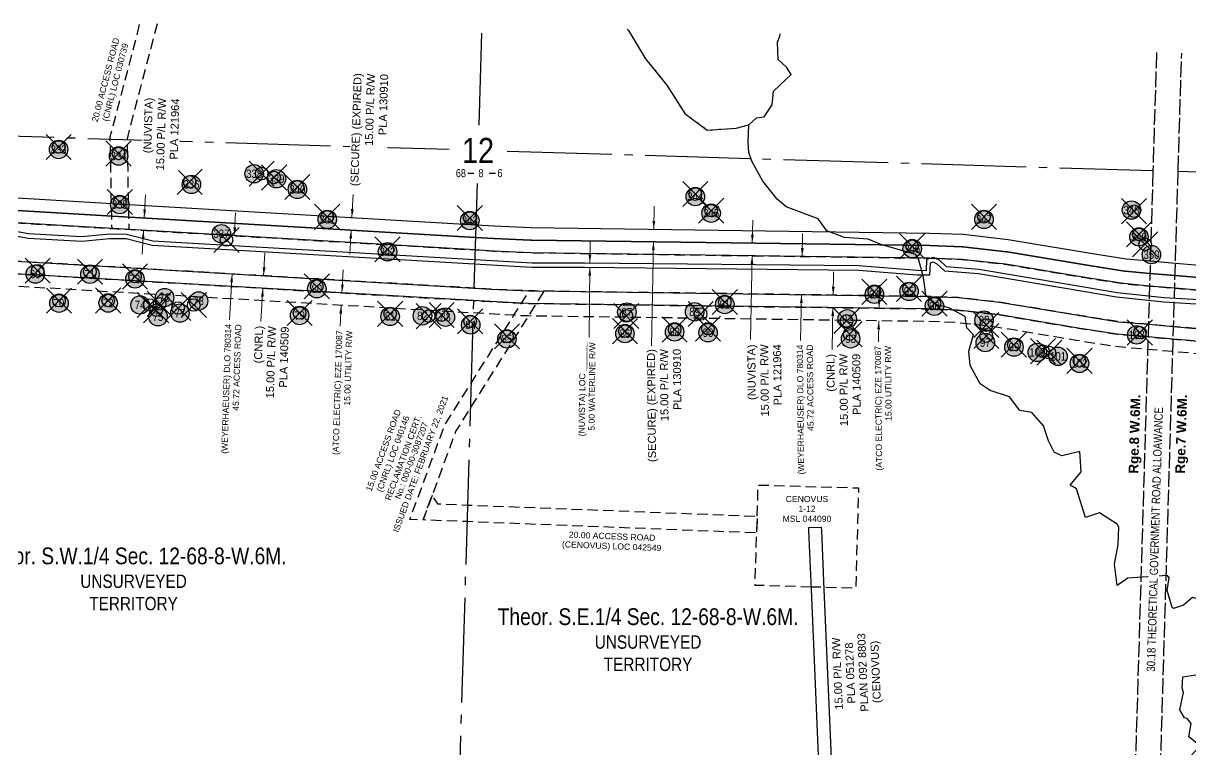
# Model space of a CAD drawing. Extents: x 363066 to 375462, y 6077936 to 6083550.
# Drawn here: x 365921 to 367314, y 6081859 to 6082726 of the extents above; entities that cross this region are included whole.
import ezdxf
from ezdxf.enums import TextEntityAlignment as Align

# ---------------------------------------------------------------- set-up
doc = ezdxf.new("R2010")
doc.units = 0
doc.header["$LTSCALE"] = 5
doc.header["$PDMODE"] = 35
doc.header["$PDSIZE"] = 15
for name, pattern in [('foc-ACCESSROAD', [3.75, 2.5, -1.25]), ('foc-FLOWLINE', [3.75, 2.5, -1.25]), ('foc-QUARTERLINE', [33, 25, -3, 2, -3]), ('foc-UNSURVEYED', [12.5, 10, -2.5]), ('foc-WHEELTRACKS', [2, 0.4, -1.6]), ('UNSURVEY_LINE', [4.5, 3.75, -0.75])]:
    doc.linetypes.add(name, pattern=pattern)
for name, color, linetype in [('10', 1, 'Continuous'), ('9', 3, 'Continuous'), ('AS-UNDERLAY-H', 141, 'Continuous'), ('C-RW', 13, 'Continuous'), ('C-SYMBOL', 7, 'Continuous'), ('CG-NOTES', 7, 'Continuous'), ('D-TXT', 6, 'Continuous'), ('F-AR', 190, 'foc-ACCESSROAD'), ('F-EZE', 190, 'foc-FLOWLINE'), ('F-RW', 190, 'Continuous'), ('F-WS', 190, 'foc-ACCESSROAD'), ('L-QSEC', 8, 'foc-QUARTERLINE'), ('L-SECLBL', 7, 'Continuous'), ('L-UNS-T', 3, 'Continuous'), ('L-USEC', 7, 'foc-UNSURVEYED'), ('P-PROPOSED', 10, 'Continuous'), ('P-STATION', 7, 'Continuous'), ('T-CREEK', 160, 'Continuous'), ('T-WATER', 160, 'Continuous'), ('T-WATER-P3', 160, 'foc-WHEELTRACKS')]:
    doc.layers.add(name, color=color, linetype=linetype)
for name, color, linetype, lineweight in [('C-AR-T', 13, 'Continuous', 9), ('C-RW-T', 13, 'Continuous', 9), ('F-AR-T', 190, 'Continuous', 9), ('F-EZE-T', 190, 'Continuous', 9), ('F-RW-T', 190, 'Continuous', 9), ('F-WS-T', 190, 'Continuous', 9)]:
    doc.layers.add(name, color=color, linetype=linetype, lineweight=lineweight)
doc.layers.add('Waypoints_00892-25_-RF_wi', color=7, linetype='Continuous', plot=False)
doc.layers.add('Waypoints_Layer_7', color=7, linetype='Continuous', plot=False)
doc.styles.add('175L', font='ARIALN.TTF', dxfattribs={"height": 20})
doc.styles.add('80CG', font='ARIALN.TTF', dxfattribs={"height": 10})
doc.styles.add('80L', font='ARIALN.TTF', dxfattribs={"height": 10})
doc.styles.add('A60', font='arial.ttf', dxfattribs={"height": 7.35})
doc.styles.add('A80', font='arial.ttf', dxfattribs={"height": 9.5})
doc.styles.add('AB100', font='arialbd.ttf', dxfattribs={"height": 11.5})
doc.styles.add('foc-LtypeFont', font='ARIALN.TTF', dxfattribs={"height": 7.35})
doc.styles.add('SIMPLEX', font='ARIALN.TTF')
doc.linetypes.add('foc-TOPO-flowdirection-NOLINE', pattern='A,0,[">",foc-LtypeFont,S=0.3,R=0,X=0,Y=-0.945],-20,[">",foc-LtypeFont,S=0.3,R=0,X=0,Y=-0.945],0', length=20)
doc.dimstyles.new('Compass 5 000', dxfattribs={"dimscale": 5, "dimtxt": 9, "dimasz": 2, "dimexe": 0.2, "dimexo": 0.0625, "dimgap": 0.5, "dimtad": 0, "dimtih": 1, "dimtoh": 1, "dimzin": 0, "dimdsep": 46, "dimtxsty": '80CG', "dimcen": 0.1, "dimse1": 1, "dimse2": 1, "dimclrd": 256, "dimclrt": 256, "dimaunit": 1, "dimadec": 4, "dimazin": 0, "dimtfac": 0.06, "dimtofl": 0, "dimtmove": 0, "dimatfit": 1, "dimfxl": 0.2, "dimtolj": 1, "dimtzin": 0, "dimlwd": -1, "dimarcsym": 0})

# ---------------------------------------------------------------- blocks, each defined once
blk = doc.blocks.new('L-SECLBL')
at = {"layer": '9', "color": 7}
for p, q in [((-5.1, -27.8), (-12.3, -27.8)), ((20.7, -27.8), (13.5, -27.8))]:
    blk.add_line(p, q, dxfattribs=at)
at = {"layer": '10', "color": 2, "style": 'SIMPLEX'}
blk.add_attdef('SEC', text='', height=30, dxfattribs=at).set_placement((0, 0), align=Align.MIDDLE)
at = {"layer": '10', "color": 5, "style": '80L'}
blk.add_attdef('TWP', text='', height=9.5, dxfattribs=at).set_placement((-14.4, -27.4), align=Align.MIDDLE_RIGHT)
blk.add_attdef('RGE', text='', height=9.5, dxfattribs=at).set_placement((3.6, -27.4), align=Align.MIDDLE_CENTER)
blk.add_attdef('MER', text='', height=9.5, dxfattribs=at).set_placement((23.2, -27.4), align=Align.MIDDLE_LEFT)
blk = doc.blocks.new('*U428')
at = {"layer": 'AS-UNDERLAY-H'}
h = blk.add_hatch(color=256, dxfattribs=at)
h.dxf.hatch_style = 1
edge = h.paths.add_edge_path()
edge.add_arc((0, 0), 11, 0, 360)
at = {"layer": 'CG-NOTES', "color": 182}
blk.add_circle((0, 0), 11, dxfattribs=at)
at = {"color": 182, "style": '80L'}
blk.add_attdef('#', text='', height=10, dxfattribs=at).set_placement((0, 0), align=Align.MIDDLE_CENTER)
blk = doc.blocks.new('Photo_Location')
at = {"layer": 'AS-UNDERLAY-H'}
h = blk.add_hatch(color=256, dxfattribs=at)
h.dxf.hatch_style = 1
edge = h.paths.add_edge_path()
edge.add_arc((0, 0), 11, 0, 360)
at = {"layer": 'CG-NOTES', "color": 182}
blk.add_circle((0, 0), 11, dxfattribs=at)
at = {"color": 182, "style": '80L'}
blk.add_attdef('#', text='', height=10, dxfattribs=at).set_placement((0, 0), align=Align.MIDDLE_CENTER)

msp = doc.modelspace()

# ---------------------------------------------------------------- linework, layer by layer
at = {"layer": 'C-RW', "flags": 128}
for points in [[(365900.2, 6082503.7), (366007.1, 6082497.4), (366027.1, 6082496.2), (366027.1, 6082496.2), (366460.4, 6082470.7), (366482, 6082469.5), (366482.9, 6082469.4), (366526.3, 6082467.5), (366527.2, 6082467.4), (367002.8, 6082460.8), (367041.5, 6082459.4), (367042.2, 6082459.3), (367094.4, 6082453.4), (367095.2, 6082453.3), (367193, 6082437), (367235.4, 6082430.4), (367236.2, 6082430.3), (367265.5, 6082427.7), (367295.6, 6082425), (367323.5, 6082422.6)], [(368453.2, 6082355), (368090.5, 6082370.3), (368034.3, 6082372.6), (368036, 6082382.6), (368023.9, 6082383.2), (368008.7, 6082384), (367784.7, 6082395.5), (367784.5, 6082385.5), (367323.4, 6082407.5), (367295.2, 6082410), (367265.1, 6082412.6), (367234.4, 6082415.4), (367233.6, 6082415.5), (367190.6, 6082422.2), (367093.2, 6082438.5), (367041.1, 6082444.4), (367002.4, 6082445.8), (366526.7, 6082452.4), (366482.1, 6082454.4), (366459.9, 6082455.7), (366027.4, 6082481.2), (366007.4, 6082482.4), (365899.8, 6082488.7)]]:
    msp.add_lwpolyline(points, dxfattribs=at)
at = {"layer": 'F-AR', "flags": 128}
for points in [[(366080.5, 6082725.8), (366044.5, 6082588.4), (366044.5, 6082587), (366046.1, 6082510.1), (366046.4, 6082495), (366046.7, 6082480.1), (366026.6, 6082481.2), (366026.3, 6082496.2), (366026, 6082511.3), (366024.5, 6082587.6), (366024.4, 6082590.7), (366060, 6082726.4)], [(363088.6, 6082684.4), (363145.3, 6082696.6), (363190.6, 6082699.6), (363201.1, 6082697.6), (363347.9, 6082669.7), (363379.9, 6082663.6), (363767.1, 6082593.3), (363767.1, 6082593.3), (363767.1, 6082593.3), (363767.1, 6082593.3), (363767.1, 6082593.3), (363767.1, 6082593.3), (363767.1, 6082593.3), (363767.1, 6082593.3), (363838.4, 6082579.9), (363893.5, 6082565.5), (363957.1, 6082533.1), (363957.1, 6082533.1), (363957.1, 6082533.1), (364001.6, 6082501.1), (364031.2, 6082479.9), (364056.8, 6082461.4), (364149.6, 6082376.9), (364170.9, 6082356.1), (364178.7, 6082348.4), (364182.9, 6082344.4), (364197.7, 6082329.8), (364204.7, 6082323), (364215.5, 6082312.4), (364226, 6082302.1), (364229.6, 6082299.6), (364232.6, 6082297.2), (364254.6, 6082280.5), (364277.1, 6082263.5), (364287.8, 6082255.5), (364298.7, 6082247.9), (364309.9, 6082240.6), (364321.4, 6082233.8), (364333.1, 6082227.4), (364345, 6082221.4), (364357.1, 6082215.8), (364369.4, 6082210.6), (364381.9, 6082205.9), (364394.5, 6082201.6), (364407.3, 6082197.7), (364420.2, 6082194.4), (364433.2, 6082191.4), (364446.3, 6082188.9), (364448.7, 6082188.6), (364452, 6082188.1), (364459.5, 6082186.9), (364459.9, 6082186.9), (364462.7, 6082186.5), (364472.9, 6082185.4), (364486, 6082184.3), (364499.3, 6082183.7), (364512.7, 6082183.5), (364526, 6082183.8), (364552.6, 6082185.9), (364608.5, 6082193.6), (364643.5, 6082198.4), (364704.8, 6082217.6), (364806.9, 6082249.7), (364820.8, 6082253.1), (365057.5, 6082311.7), (365075, 6082316), (365083.8, 6082318.2), (365093.1, 6082320.6), (365143.9, 6082333.7), (365144.4, 6082333.9), (365158.5, 6082337.5), (365158.9, 6082337.6), (365177.8, 6082342.5), (365192.1, 6082346.4), (365200.9, 6082348.8), (365216.4, 6082353.1), (365233.1, 6082357.8), (365235.7, 6082358.5), (365243.7, 6082360.7), (365267.4, 6082367.6), (365282.7, 6082372.1), (365290.7, 6082374.2), (365296.4, 6082375.6), (365310.9, 6082379.3), (365311.9, 6082379.5), (365361.8, 6082392.2), (365366.6, 6082393.4), (365473.4, 6082420.5), (365633.5, 6082461.1), (365638.8, 6082462.5), (365663.9, 6082468.9), (365670.8, 6082470.6), (365696.7, 6082475.1), (365712.4, 6082477.8), (365727.1, 6082480.4), (365730.9, 6082481), (365780.8, 6082485.7), (365810.4, 6082488.5), (365899.8, 6082488.7), (366007.4, 6082482.4), (366027.4, 6082481.2), (366459.9, 6082455.7), (366482.1, 6082454.4), (366526.7, 6082452.4), (367002.4, 6082445.8), (367041.1, 6082444.4), (367093.2, 6082438.5), (367190.6, 6082422.2), (367233.6, 6082415.4), (367234.4, 6082415.3), (367265.1, 6082412.6), (367295.2, 6082410), (367323.4, 6082407.5), (367784.5, 6082385.5), (367794.5, 6082385), (368007.1, 6082374), (368022.3, 6082373.2), (368034.3, 6082372.6), (368090.5, 6082370.3), (368453.2, 6082355), (368464.2, 6082354.5), (368465, 6082354.5), (368471.2, 6082354.2), (368477.4, 6082353.9), (368489.4, 6082353.4), (368489.9, 6082353.4), (368496, 6082353.2), (368501.8, 6082352.9), (368506, 6082352.7), (368518.2, 6082352.2), (368617, 6082348.1), (368683, 6082343), (368735, 6082336.8), (368770.1, 6082332.1), (368780.2, 6082330.7), (368824.5, 6082324.6), (368831.9, 6082323.6), (368853.1, 6082320.6), (368889.3, 6082315.6), (368895.5, 6082314.7), (368898.9, 6082314.2), (368910.7, 6082312.6), (368925.5, 6082310.8), (368930.3, 6082309.9), (369239.7, 6082267.6), (369716.2, 6082195.3), (369718.7, 6082194.9), (369747.2, 6082190.5), (369754.6, 6082189.3), (369795.4, 6082182.6), (369892.1, 6082166.5), (370185.2, 6082123.8), (370200, 6082121.6), (370521.8, 6082074.7), (370551.8, 6082070.3), (370764.8, 6082039.3), (370774.6, 6082037.8), (370784.6, 6082036.4), (370809.3, 6082032.8), (370824.1, 6082030.6), (370843.9, 6082027.7), (370900.2, 6082019.5), (370903.3, 6082019), (370904.7, 6082018.6), (370942.1, 6082008), (370961.5, 6082002.5), (371019.4, 6081986.1), (371020.1, 6081985.8), (371052.9, 6081971.2), (371076.6, 6081958.8), (371099.7, 6081945.2), (371122.1, 6081930.5), (371143.7, 6081914.7), (371165.6, 6081895.4), (371338.6, 6081731.3), (371345.9, 6081724.3), (371356.8, 6081714), (371448.8, 6081626.8), (371614.2, 6081469.9), (371617.4, 6081466.8), (371630.5, 6081454.4), (371637.4, 6081447.9), (371649.5, 6081436.4), (371650.5, 6081435.5), (371667.8, 6081419.9), (371691.5, 6081398.7), (371734.6, 6081359.9), (372006, 6081102.5), (372124.1, 6080989.6), (372153.5, 6080961.5), (372325.5, 6080797.1), (372335.8, 6080787.3), (372400.3, 6080726.9), (372422.5, 6080706.9), (372438, 6080692.8), (372469.9, 6080664), (372541.9, 6080603.8), (372703.7, 6080494.3), (372932.5, 6080334.2), (372933.1, 6080333.8), (373066.8, 6080242), (373464.5, 6079970.1), (373510.5, 6079938.6), (373687.1, 6079817.9), (373724.1, 6079792.6), (373753.8, 6079772.3), (374150.8, 6079501), (374155.7, 6079497.3), (374174.2, 6079483.5), (374176.1, 6079482.1), (374176.7, 6079481.7), (374194.6, 6079468.3), (374198.6, 6079465.3), (374201, 6079463.5), (374214.8, 6079454.3), (374215.4, 6079454), (374280.4, 6079410), (374302.7, 6079394.9), (374319.3, 6079383.6), (374325.4, 6079379.6), (374340.3, 6079369.4), (374535.7, 6079237.3), (374571.6, 6079213), (374616.3, 6079182.3)], [(374614.7, 6079127.8), (374545.7, 6079175.4), (374534.2, 6079183.1), (374316, 6079330.4), (374301, 6079340.5), (374291.7, 6079346.8), (374275.1, 6079358), (374252.7, 6079373.1), (374194.3, 6079412.5), (374180.1, 6079422.1), (374177.8, 6079423.8), (374177.5, 6079424.1), (374173.6, 6079426.9), (374155.7, 6079440.3), (374153.4, 6079442), (374153.1, 6079442.3), (374135.3, 6079455.5), (374124.2, 6079463.8), (373752.2, 6079718), (373722.6, 6079738.3), (373661.4, 6079780.1), (373598.4, 6079823.2), (373426.1, 6079941), (373380, 6079972.5), (373040.9, 6080204.4), (373025.1, 6080215.2), (373000.2, 6080232.4), (372976.4, 6080248.8), (372973, 6080251.2), (372964.7, 6080256.8), (372931, 6080280), (372924.9, 6080284.2), (372703.7, 6080438.6), (372514.4, 6080567.2), (372439.9, 6080629.5), (372369.4, 6080693.2), (372304.4, 6080754.1), (372257.3, 6080799.1), (372151.8, 6080899.9), (372122.4, 6080928), (371974.4, 6081069.4), (371703.6, 6081326.3), (371676.6, 6081350.6), (371654, 6081370.9), (371650.3, 6081374.2), (371640.8, 6081382.8), (371627.7, 6081394.6), (371620.7, 6081400.8), (371618.1, 6081403.2), (371607.7, 6081413.1), (371380.2, 6081628.8), (371336.8, 6081669.9), (371325.4, 6081680.8), (371314.5, 6081691.1), (371134.1, 6081862.1), (371112.3, 6081881.2), (371090.5, 6081896.7), (371068, 6081911.1), (371044.7, 6081924.1), (371033.3, 6081929.9), (371004.4, 6081942.8), (370896.2, 6081973.9), (370837.3, 6081982.5), (370817.5, 6081985.3), (370802.7, 6081987.5), (370778, 6081991.1), (370758.2, 6081994), (370550.5, 6082024.2), (370520.4, 6082028.5), (370350.1, 6082053.3), (370271.6, 6082065.8), (370241.3, 6082070.1), (370193.5, 6082076.9), (370178.6, 6082079), (370132.4, 6082085.6), (369884.4, 6082121.5), (369881, 6082122.1), (369840.3, 6082128.8), (369740.3, 6082145.4), (369717.3, 6082148.8), (369233.1, 6082222.4), (368924.2, 6082264.6), (368916.8, 6082265.6), (368902.1, 6082267.6), (368894.1, 6082268.7), (368882.3, 6082270.4), (368800.8, 6082281.9), (368678.4, 6082297.5), (368614.3, 6082302.4), (368549.6, 6082305.1), (368533.5, 6082305.8), (368521.1, 6082306.3), (368516.4, 6082306.5), (368496.5, 6082307.4), (368488.5, 6082307.7), (368462.3, 6082308.8), (368451.3, 6082309.3), (368089.2, 6082324.6), (368023.2, 6082327.4), (368015.2, 6082327.7), (368008.1, 6082328), (368000.1, 6082328.3), (367845.5, 6082336.5), (367809, 6082338.4), (367793.9, 6082339.2), (367789, 6082339.5), (367783.9, 6082339.8), (367782.3, 6082339.8), (367320.3, 6082361.9), (367319.5, 6082362), (367293.9, 6082364.2), (367263.8, 6082366.9), (367228.1, 6082370), (367182.5, 6082377.2), (367181.2, 6082377.4), (367180, 6082377.6), (367086.1, 6082393.2), (367036.9, 6082398.8), (367000.5, 6082400.2), (366542.2, 6082406.5), (366530.9, 6082406.7), (366524.5, 6082406.8), (366514.6, 6082407.2), (366478.9, 6082408.9), (366458.6, 6082410.1), (366008.3, 6082436.6), (365897.7, 6082443.1), (365812.6, 6082442.8), (365735.7, 6082435.5), (365734.9, 6082435.4), (365720.2, 6082432.8), (365680.4, 6082425.9), (365662.5, 6082421.3), (365632.1, 6082413.6), (365325.9, 6082335.9), (365324.8, 6082335.6), (365310.3, 6082331.6), (365281.4, 6082323.6), (365257.6, 6082317.1), (365252, 6082315.5), (365249.6, 6082314.9), (365247, 6082314.1), (365230.3, 6082309.5), (365214.7, 6082305.2), (365168.8, 6082292.6), (365157, 6082289.3), (365154.4, 6082288.6), (365103.1, 6082274.4), (365089.3, 6082271), (365071.8, 6082266.8), (364882.8, 6082220.8), (364819.3, 6082205.4), (364772.3, 6082191.6), (364655.5, 6082157.3), (364593.2, 6082146.6), (364557.7, 6082140.5), (364542.8, 6082139.1), (364527.9, 6082138.2), (364513, 6082137.8), (364498, 6082138), (364483.1, 6082138.7), (364468.2, 6082139.9), (364453.4, 6082141.6), (364438.6, 6082143.9), (364436.4, 6082144.3), (364430.9, 6082145.3), (364423.9, 6082146.7), (364422.5, 6082147), (364421.2, 6082147.3), (364413.6, 6082149), (364409.3, 6082150), (364394.9, 6082153.7), (364380.6, 6082158.1), (364366.4, 6082162.9), (364352.5, 6082168.2), (364338.7, 6082173.9), (364325.1, 6082180.2), (364317.9, 6082183.8), (364316.4, 6082184.6), (364311.8, 6082187.1), (364298.7, 6082194.3), (364292.6, 6082197.7), (364291, 6082198.7), (364288.5, 6082200.2), (364285.9, 6082201.8), (364281.7, 6082204.5), (364277.9, 6082206.9), (364273.3, 6082209.9), (364249.1, 6082227.4), (364237.9, 6082235.9), (364220.4, 6082249.3), (364212.9, 6082255), (364194.6, 6082269), (364190.3, 6082273.2), (364190, 6082273.5), (364175, 6082288.1), (364160.2, 6082302.6), (364156.1, 6082306.7), (364152.4, 6082310.3), (364148.3, 6082314.3), (364118.2, 6082343.7), (364029.5, 6082424.5), (364028, 6082425.8), (364000, 6082446), (363989, 6082453.9), (363972.7, 6082465.6), (363949.6, 6082482.2), (363939.2, 6082487.5), (363936.4, 6082488.9), (363921.2, 6082496.6), (363918.4, 6082498), (363880, 6082517.4), (363807.1, 6082539.1), (363778.1, 6082544.4), (363738.7, 6082551.6), (363724.1, 6082554.3), (363719.1, 6082555.2), (363709.4, 6082557), (363371.5, 6082618.7), (363199.7, 6082651.4), (363187.7, 6082653.6), (363151.6, 6082651.3), (363087.3, 6082637.4)]]:
    msp.add_lwpolyline(points, dxfattribs=at)
for points in [[(366408.6, 6082162.2), (366397.9, 6082133.1), (366382.2, 6082133.7), (366423.6, 6082246.3), (366455.2, 6082296.5), (366506.3, 6082377.6), (366515.5, 6082392.2), (366524.6, 6082406.8), (366530.9, 6082406.7), (366542.2, 6082406.5), (366532.9, 6082391.7), (366523.5, 6082376.8), (366454.3, 6082266.9), (366437.1, 6082239.6), (366408.6, 6082162.2)], [(366796.7, 6082134.8), (366796.1, 6082117.6), (366450.3, 6082131.1), (366397.9, 6082133.1), (366408.6, 6082162.2), (366415.2, 6082152.4), (366450.9, 6082151), (366796.8, 6082137.6), (366796.7, 6082134.8)]]:
    msp.add_lwpolyline(points, close=True, dxfattribs=at)
at = {"layer": 'F-EZE', "flags": 128}
msp.add_lwpolyline([(374537.7, 6079045.1), (374568.4, 6079089.9), (374547.2, 6079104.5), (374532.3, 6079114.7), (374524.1, 6079120.3), (374286.7, 6079283.4), (374283.4, 6079285.7), (374272.6, 6079271.2), (374261, 6079255.7), (374221, 6079285.5), (374199.3, 6079301.7), (374187.3, 6079310.6), (374154.9, 6079334.8), (374138.8, 6079346.9), (374138.2, 6079347.3), (374134.6, 6079350), (374117.7, 6079362.6), (374114.4, 6079365.1), (374113.8, 6079365.5), (374097.3, 6079377.8), (374072.9, 6079396.1), (374088.3, 6079427.8), (374031, 6079467), (373750.6, 6079658.6), (373742.6, 6079664), (373721, 6079678.8), (373637.3, 6079736), (373472.4, 6079806.1), (373349, 6079884.4), (373346.3, 6079880.2), (373270.7, 6079928.2), (373243.1, 6079946.2), (373194.7, 6079977.8), (373011.2, 6080097.5), (372943.2, 6080172.3), (372934.2, 6080182.4), (372928.4, 6080188.9), (372927.2, 6080190.3), (372869.5, 6080255), (372869.1, 6080255.4), (372855.7, 6080266.1), (372551.6, 6080476.1), (372481.3, 6080523.2), (372403.6, 6080588.1), (372266.7, 6080714), (372174.6, 6080801.4), (372149.6, 6080825.1), (372120.3, 6080853), (371815.3, 6081142.4), (371680.7, 6081270.1), (371676.6, 6081265.8), (371673.3, 6081263.4), (371662.8, 6081273.4), (371640.2, 6081294.8), (371636.8, 6081298.1), (371627.1, 6081307.3), (371614, 6081319.7), (371607.2, 6081326.2), (371594.1, 6081338.6), (371581.2, 6081350.9), (371582.1, 6081356.3), (371579.1, 6081359.1), (371582.8, 6081363), (371441.1, 6081497.6), (371334.8, 6081598.4), (371325.1, 6081607.7), (371300.4, 6081631), (371288.8, 6081642.1), (371277.9, 6081652.4), (371116.1, 6081806), (371065.3, 6081846.2), (371025.7, 6081873), (370957.1, 6081901.5), (370913, 6081915), (370793.4, 6081933.6), (370794, 6081938.1), (370788.3, 6081938.9), (370789.1, 6081944.8), (370794.9, 6081944), (370796.3, 6081953.4), (370773, 6081957), (370753.2, 6081960.1), (370549.5, 6081991.8), (370519.5, 6081996.5), (370349.5, 6082023), (370231.7, 6081935.4), (370103.2, 6081954.2), (370016.1, 6082071.3), (369866.7, 6082091.7), (369838.4, 6082111.7), (369716.7, 6082128.7), (369715, 6082129), (369230.2, 6082202.6), (368935.4, 6082243.7), (368927.9, 6082206.1), (368922.5, 6082206.8), (368892.4, 6082210.7), (368890.8, 6082211), (368875.9, 6082212.9), (368870.9, 6082213.6), (368866, 6082214.2), (368853.1, 6082215.9), (368847.2, 6082216.7), (368775.1, 6082226.8), (368687.9, 6082237), (368546.6, 6082245.1), (368478.4, 6082278.7), (368088.3, 6082294.7), (368018.7, 6082297.6), (368003.6, 6082298.2), (367995.6, 6082298.5), (367868, 6082305.3), (367850.5, 6082296.2), (367808.4, 6082298.3), (367793.2, 6082299), (367788.4, 6082299.3), (367783.2, 6082299.5), (367754.4, 6082300.9), (367737, 6082311.9), (367725.4, 6082312.4), (367721.4, 6082312.6), (367317.5, 6082332.1), (367293, 6082334.2), (367262.9, 6082336.8), (367224.5, 6082340.2), (367177.5, 6082347.6), (367081.9, 6082363.5), (367034.7, 6082368.9), (366999.7, 6082370.2), (366523.5, 6082376.8), (366518.8, 6082376.9), (366506.3, 6082377.6), (366457.7, 6082380.4), (365896.8, 6082413.1), (365814.5, 6082412.9), (365740.2, 6082405.8), (365686.7, 6082396.5), (365661.6, 6082390.2), (365631.2, 6082382.4), (365333.7, 6082307), (365319.4, 6082303), (365288.3, 6082294.4), (365266.6, 6082288.5), (365263.6, 6082298), (365262.1, 6082302.8), (365285.9, 6082309.3), (365314.8, 6082317.3), (365329.3, 6082321.3), (365329.8, 6082321.4), (365631.6, 6082398), (365662, 6082405.7), (365683.5, 6082411.2), (365738.2, 6082420.7), (365813.7, 6082427.9), (365897.2, 6082428.1), (366458.1, 6082395.1), (366478.2, 6082393.9), (366507.8, 6082392.5), (366515.4, 6082392.2), (366524.1, 6082391.8), (366532.9, 6082391.7), (367000.1, 6082385.2), (367035.8, 6082383.8), (367084, 6082378.4), (367180.1, 6082362.3), (367226.3, 6082355.1), (367263.3, 6082351.9), (367293.4, 6082349.2), (367318.5, 6082347), (367783.6, 6082324.6), (367783.5, 6082320.5), (367783.4, 6082314.8), (367788.6, 6082314.5), (367793.4, 6082314.2), (367808.6, 6082313.4), (367844.5, 6082311.5), (367844.7, 6082316.5), (367844.9, 6082321.5), (367997.8, 6082313.4), (367999.4, 6082313.4), (368005.9, 6082313.1), (368020.9, 6082312.5), (368088.8, 6082309.7), (368482.2, 6082293.5), (368550.5, 6082259.9), (368689.2, 6082251.9), (368781.5, 6082240.9), (368850.2, 6082231.4), (368856, 6082230.6), (368868.9, 6082228.9), (368873.9, 6082228.3), (368878.8, 6082227.7), (368892.9, 6082225.9), (368893.8, 6082225.7), (368908.8, 6082223.8), (368916, 6082261.6), (368920.8, 6082260.9), (368924.1, 6082260.4), (369232.4, 6082217.4), (369717.2, 6082143.8), (369739.6, 6082140.4), (369844.1, 6082126.1), (369872.4, 6082106.1), (370011.9, 6082087), (370106.6, 6081959.7), (370230.1, 6081941.7), (370358.1, 6082036.8), (370519.9, 6082011.6), (370550, 6082006.9), (370755.4, 6081974.9), (370775.2, 6081971.9), (370799.9, 6081968), (370813.2, 6081965.9), (370810.4, 6081946.1), (370916.3, 6081929.6), (370962.1, 6081915.6), (371032.9, 6081886.3), (371074.2, 6081858.3), (371125.9, 6081817.3), (371288.2, 6081663.3), (371299.1, 6081653), (371322.9, 6081630.4), (371335.4, 6081618.5), (371599.4, 6081367.9), (371597.3, 6081356.3), (371610.4, 6081343.9), (371617.3, 6081337.3), (371630.3, 6081325), (371639.8, 6081316), (371643.4, 6081312.5), (371650.6, 6081305.7), (371666, 6081291.1), (371668.8, 6081288.5), (371672.4, 6081285), (371679.2, 6081292.3), (372120.8, 6080873.2), (372150.2, 6080845.3), (372197.1, 6080800.8), (372277, 6080724.9), (372413.6, 6080599.4), (372490.4, 6080535.2), (372560, 6080488.5), (372864.5, 6080278.2), (372879.3, 6080266.6), (372929, 6080210.8), (372935, 6080204.1), (372942, 6080196.2), (372943.9, 6080194.1), (372954.1, 6080182.6), (372998.6, 6080133.5), (373004.3, 6080127.3), (373008, 6080123.2), (373235.5, 6079976.6), (373284.5, 6079945), (373479.4, 6079819.5), (373644.5, 6079749.3), (373721.5, 6079696.7), (373751.1, 6079676.4), (374103.9, 6079435.3), (374119.7, 6079423.5), (374106.3, 6079396.1), (374123.1, 6079383.5), (374123.6, 6079383.2), (374126.6, 6079380.9), (374143.8, 6079368.1), (374147.4, 6079365.3), (374147.9, 6079365), (374162, 6079354.5), (374164.2, 6079353.2), (374199.2, 6079326.7), (374211.3, 6079317.7), (374232.9, 6079301.5), (374236.9, 6079298.6), (374242.9, 6079306.6), (374254.9, 6079297.6), (374255.6, 6079298.6), (374267.6, 6079314.6), (374279.8, 6079306.3), (374294.6, 6079296.1), (374532.8, 6079132.5), (374574.6, 6079103.7), (374589.2, 6079093.7), (374586.5, 6079089.9), (374592.1, 6079086.1), (374588.7, 6079081.2), (374583.1, 6079085), (374555.5, 6079044.6)], dxfattribs=at)
at = {"layer": 'F-RW', "flags": 128}
for points in [[(365899.7, 6082518.7), (366006.8, 6082512.4), (366026.8, 6082511.3), (366460.8, 6082485.7), (366482.8, 6082484.5), (366526.7, 6082482.5), (367002.3, 6082475.9), (367042.5, 6082474.4), (367096.4, 6082468.2), (367108.2, 6082466.3), (367194.5, 6082451.8), (367237.2, 6082445.2), (367266, 6082442.7), (367296.1, 6082440), (367324.5, 6082437.5)], [(367323.5, 6082422.6), (367295.6, 6082425), (367265.5, 6082427.6), (367236.2, 6082430.2), (367235.4, 6082430.4), (367193, 6082437), (367095.2, 6082453.3), (367094.4, 6082453.4), (367042.2, 6082459.3), (367041.5, 6082459.4), (367002.8, 6082460.8), (366527.2, 6082467.4), (366526.3, 6082467.5), (366482.9, 6082469.4), (366482, 6082469.5), (366460.4, 6082470.7), (366027.1, 6082496.2), (366007.1, 6082497.4), (365900.2, 6082503.7)], [(365897.7, 6082443.1), (366008.3, 6082436.6), (366458.6, 6082410.1), (366478.9, 6082408.9), (366514.6, 6082407.2), (366524.5, 6082406.8), (366530.9, 6082406.7), (367000.5, 6082400.2), (367036.9, 6082398.8), (367086.1, 6082393.2), (367180, 6082377.6), (367181.2, 6082377.4), (367182.5, 6082377.2), (367228.1, 6082370), (367263.8, 6082366.9), (367293.9, 6082364.2), (367319.5, 6082362)], [(367318.5, 6082347), (367293.4, 6082349.2), (367263.3, 6082351.9), (367226.3, 6082355.1), (367180.1, 6082362.3), (367084, 6082378.4), (367035.8, 6082383.8), (367000.1, 6082385.2), (366524.1, 6082391.8), (366507.8, 6082392.5), (366478.2, 6082393.9), (366458.1, 6082395.1), (365897.2, 6082428.1)], [(366852.1, 6081676.7), (366873.9, 6081757.5), (366874, 6081757.9), (366861.5, 6082050.1), (366858.5, 6082120.3), (366858.3, 6082124), (366873.3, 6082124.6), (366873.4, 6082120.5), (366876.5, 6082050), (366889, 6081757.1), (366889.1, 6081756.3), (366867.5, 6081676.3)]]:
    msp.add_lwpolyline(points, dxfattribs=at)
at = {"layer": 'F-WS', "flags": 128}
msp.add_lwpolyline([(366861.4, 6082053), (366794.3, 6082055), (366796.2, 6082117.6), (366796.7, 6082134.8), (366796.8, 6082137.6), (366797.9, 6082174.9), (366917.8, 6082171.4), (366914.3, 6082051.5), (366876.4, 6082052.6), (366861.4, 6082053)], close=True, dxfattribs=at)
at = {"layer": 'L-QSEC'}
for p, q in [((366467.6, 6082714.7), (366464.4, 6082604.8)), ((365667.8, 6082599), (366429, 6082575.9)), ((366498.3, 6082573.8), (367269.2, 6082550.4)), ((367299.3, 6082549.6), (367603, 6082540.9)), ((366462.3, 6082534.9), (366439.6, 6081770.7))]:
    msp.add_line(p, q, dxfattribs=at)
at = {"layer": 'L-USEC', "linetype": 'UNSURVEY_LINE'}
for p, q in [((367273.4, 6082691.5), (367269.2, 6082550.4)), ((367299.3, 6082549.6), (367303.5, 6082690.6)), ((367269.2, 6082550.4), (367245.4, 6081746.3)), ((367275.6, 6081745.4), (367299.3, 6082549.6))]:
    msp.add_line(p, q, dxfattribs=at)
at = {"layer": 'P-PROPOSED', "flags": 128}
for points in [[(368171.4, 6082357.4), (368012.7, 6082364.7), (367795.9, 6082374.5), (367522.4, 6082386.5), (367352.8, 6082394.3), (367282.5, 6082398.4), (367226.4, 6082404.5), (367167.9, 6082414.6), (367061.4, 6082432.4), (367022.6, 6082435.6), (367014.2, 6082443.4), (367007.4, 6082446.7), (366998.9, 6082444.1), (366998.3, 6082430.9), (366988.2, 6082431), (366917.9, 6082436.7), (366590.9, 6082440), (366528, 6082440), (366075.2, 6082466.3), (366044, 6082474.2), (366023.8, 6082474.4), (365990.5, 6082471.2), (365927, 6082474.9), (365867.2, 6082485.7)], [(365878.3, 6082478.6), (365926.4, 6082469.9), (365990.6, 6082466.2), (366024, 6082469.4), (366043.3, 6082469.2), (366074.5, 6082461.3), (366527.8, 6082435), (366590.8, 6082435), (366917.7, 6082431.7), (366987.9, 6082426), (367003, 6082425.8), (367003.7, 6082440.3), (367007, 6082441.3), (367011.3, 6082439.2), (367020.5, 6082430.7), (367060.8, 6082427.5), (367167, 6082409.7), (367225.7, 6082399.6), (367282.1, 6082393.5), (367352.5, 6082389.3), (367522.2, 6082381.5), (367795.7, 6082369.5), (368012.4, 6082359.7), (368171.1, 6082352.4)]]:
    msp.add_lwpolyline(points, dxfattribs=at)
at = {"layer": 'T-CREEK', "linetype": 'foc-TOPO-flowdirection-NOLINE', "flags": 128}
for points in [[(366641.4, 6082719.5), (366643.1, 6082717.9), (366663.3, 6082684.1), (366689, 6082652.4), (366710.4, 6082618.8), (366737.1, 6082598.9), (366771.5, 6082601.2), (366786.7, 6082605.2)], [(367325.8, 6081619), (367324.6, 6081619.5), (367310.7, 6081635.6), (367307.9, 6081636.7), (367298.8, 6081650.5), (367303.7, 6081674.5), (367306.4, 6081679.6), (367328.2, 6081706.3), (367328.8, 6081709.5), (367340.9, 6081725.9), (367357.4, 6081730.4), (367360.1, 6081732.5), (367363.8, 6081747.7), (367346.4, 6081746.6), (367342.9, 6081753.5), (367344.4, 6081761.9), (367364.5, 6081782.3), (367371, 6081792.8), (367389.4, 6081780.7), (367395.1, 6081782.2), (367394.6, 6081791), (367384.6, 6081805.4), (367370.6, 6081802.7), (367359.7, 6081809), (367356.3, 6081819.2), (367340, 6081819.8), (367336.7, 6081818.5), (367324.9, 6081826.7), (367313.9, 6081838.5), (367310.7, 6081839.9), (367302.2, 6081843), (367314.7, 6081851.7), (367323.5, 6081861.3), (367322.2, 6081865.8), (367312.1, 6081874.2), (367314.8, 6081890.2), (367310.2, 6081895.9), (367306.8, 6081896.9), (367301.3, 6081906.2), (367305.8, 6081926.9), (367304.2, 6081932.4), (367304.9, 6081945.7), (367336.1, 6081950.6), (367353.8, 6081948.2), (367358.2, 6081967.5), (367357.7, 6081984.6), (367365.8, 6082005.3), (367356.7, 6082010.7), (367350.6, 6082012.2), (367342.6, 6082027.6), (367335.2, 6082035.1), (367316.3, 6082040.4), (367305.5, 6082031.5), (367293.6, 6082027.4), (367292, 6082028.7), (367286, 6082048.9), (367288.7, 6082064.2), (367286.6, 6082066.8), (367238.9, 6082063.7), (367236.3, 6082061.5), (367226.6, 6082055), (367223.2, 6082080.4), (367227.7, 6082103.9), (367228.3, 6082124.7), (367226.3, 6082128), (367205.2, 6082141.6), (367188.6, 6082136.2), (367178.1, 6082170.3), (367170.4, 6082174.7), (367183.4, 6082190.7), (367182, 6082214.8), (367160.5, 6082209.8), (367151.3, 6082214.2), (367144.7, 6082227.6), (367138.7, 6082245.6), (367124.8, 6082261.7), (367110.3, 6082263.8), (367097.8, 6082280.2), (367075, 6082287.7), (367063, 6082295.6), (367051.2, 6082317.7), (367049.6, 6082334.8), (367055.1, 6082354.1), (367047.1, 6082362.8), (367045.1, 6082376.3), (367025.5, 6082386.4), (367010.4, 6082390.7), (366998, 6082401.2), (366996.3, 6082415), (366995.3, 6082422.5), (366994, 6082427.6), (366989.8, 6082443.6), (366989.1, 6082446.3), (366986, 6082450.3), (366945.4, 6082461.9), (366929.1, 6082468.5), (366900.8, 6082470.7), (366880, 6082478.5), (366869.5, 6082492.8), (366831.3, 6082507.2), (366820.7, 6082516.2), (366803.4, 6082537.7), (366790.3, 6082561.8), (366786.8, 6082572.1), (366785.8, 6082583.8), (366786.7, 6082605.2), (366796, 6082613.4), (366805.2, 6082614.8), (366814.7, 6082628.9), (366816.3, 6082645.5), (366837.4, 6082665.2), (366831.9, 6082673.9), (366821.9, 6082683), (366821.2, 6082704), (366823.9, 6082711), (366824, 6082713.9)]]:
    msp.add_lwpolyline(points, dxfattribs=at)
at = {"layer": 'T-WATER'}
for points in [[(367316.3, 6082040.4), (367305.5, 6082031.5), (367293.6, 6082027.4), (367292, 6082028.7), (367286, 6082048.9), (367288.7, 6082064.2), (367286.6, 6082066.8), (367238.9, 6082063.7), (367236.3, 6082061.5), (367226.6, 6082055), (367223.2, 6082080.4), (367227.7, 6082103.9), (367228.3, 6082124.7), (367226.3, 6082128), (367205.2, 6082141.6), (367188.6, 6082136.2), (367178.1, 6082170.3), (367170.4, 6082174.7), (367183.4, 6082190.7), (367182, 6082214.8), (367160.5, 6082209.8), (367151.3, 6082214.2), (367144.7, 6082227.6), (367138.7, 6082245.6), (367124.8, 6082261.7), (367110.3, 6082263.8), (367097.8, 6082280.2), (367075, 6082287.7), (367063, 6082295.6), (367051.2, 6082317.7), (367049.6, 6082334.8), (367055.1, 6082354.1), (367047.1, 6082362.8), (367045.1, 6082376.3), (367025.5, 6082386.4), (367010.4, 6082390.7), (366998, 6082401.2), (366996.3, 6082415), (366995.3, 6082422.5), (366994, 6082427.6), (366989.8, 6082443.6), (366989.1, 6082446.3), (366986, 6082450.3), (366945.4, 6082461.9), (366929.1, 6082468.5), (366900.8, 6082470.7), (366880, 6082478.5), (366869.5, 6082492.8), (366831.3, 6082507.2), (366820.7, 6082516.2), (366803.4, 6082537.7), (366790.3, 6082561.8), (366786.8, 6082572.1), (366785.8, 6082583.8), (366786.7, 6082605.2), (366796, 6082613.4), (366805.2, 6082614.8), (366814.7, 6082628.9), (366816.3, 6082645.5), (366837.4, 6082665.2), (366831.9, 6082673.9), (366821.9, 6082683), (366821.2, 6082704), (366823.9, 6082711), (366824, 6082713.9)], [(367322.2, 6081865.8), (367312.1, 6081874.2), (367314.8, 6081890.2), (367310.2, 6081895.9), (367306.8, 6081896.9), (367301.3, 6081906.2), (367305.8, 6081926.9), (367304.2, 6081932.4), (367304.9, 6081945.7), (367336.1, 6081950.6)]]:
    msp.add_lwpolyline(points, dxfattribs=at)
at = {"layer": 'T-WATER-P3', "flags": 128}
msp.add_lwpolyline([(366641.4, 6082719.5), (366643.1, 6082717.9), (366663.3, 6082684.1), (366689, 6082652.4), (366710.4, 6082618.8), (366737.1, 6082598.9), (366771.5, 6082601.2), (366786.7, 6082605.2)], dxfattribs=at)
at = {"layer": 'Waypoints_00892-25_-RF_wi', "color": 1}
for p in [(365937.8, 6082430.8), (366000.2, 6082429.7), (366054, 6082424), (366271.1, 6082412.3), (366978.1, 6082409.2), (365963.3, 6082395.1), (366022, 6082395.3), (366936.7, 6082405.7), (366071.5, 6082389.9), (366079.3, 6082383.7), (366083.5, 6082391.3), (366105.5, 6082386.3), (366124.2, 6082389.9), (366758.1, 6082393.5), (367008.4, 6082391.5), (366250.5, 6082380.4), (366358.6, 6082379.3), (366404.6, 6082376.6), (366420.2, 6082377.9), (366454.1, 6082370.3), (366640.5, 6082376.9), (366729.2, 6082379.1), (366903.4, 6082370.9), (366638.9, 6082358.7), (366698.2, 6082360.7), (366738.1, 6082361.7), (366907.2, 6082355.1), (367070.3, 6082365.9), (367253.6, 6082357), (366498, 6082352.4), (367070.2, 6082352.8), (367103.2, 6082342.6), (367138, 6082334.7), (367145.4, 6082333.1), (367181.5, 6082323.2)]:
    msp.add_point(p, dxfattribs=at)
at = {"layer": 'Waypoints_Layer_7'}
for p in [(365962.8, 6082578.7, 765), (366034.4, 6082570.9, 765), (366119.3, 6082537, 766.9), (366205.3, 6082546.9), (366220.1, 6082542.2), (366247.9, 6082531, 770.9), (366722.9, 6082522.4), (366035.9, 6082512.9, 767.8), (366283.5, 6082495.2, 767.7), (366453.7, 6082493.8), (366741.8, 6082502.6), (367067.5, 6082495.2), (367246.6, 6082502), (366163.3, 6082467.5, 767.4), (367252.5, 6082474.2), (366355.5, 6082456.5, 763), (366981.8, 6082460.2), (367259.9, 6082462.4)]:
    msp.add_point(p, dxfattribs=at)

# ---------------------------------------------------------------- block references
at = {"layer": 'L-SECLBL', "xscale": 0.999685, "yscale": 0.999685, "zscale": 0.999685}
msp.add_blockref('L-SECLBL', (366463.5, 6082574.8), dxfattribs=at).add_auto_attribs({'SEC': '12', 'TWP': '68', 'RGE': '8', 'MER': '6'})
at = {"layer": 'P-STATION'}
for name, p, values in [('Photo_Location', (365962.8, 6082575.7), {'#': '333'}), ('Photo_Location', (366034.4, 6082567.9), {'#': '334'}), ('Photo_Location', (366196.3, 6082546.7), {'#': '338'}), ('Photo_Location', (366222.9, 6082540.7), {'#': '339'}), ('Photo_Location', (366247.9, 6082528), {'#': '340'}), ('Photo_Location', (366722.9, 6082519.4), {'#': '344'}), ('Photo_Location', (366035.9, 6082509.9), {'#': '335'}), ('Photo_Location', (366741.8, 6082499.6), {'#': '345'}), ('Photo_Location', (367243.6, 6082503.3), {'#': '348'}), ('Photo_Location', (366283.5, 6082492.2), {'#': '341'}), ('Photo_Location', (366453.7, 6082490.8), {'#': '343'}), ('Photo_Location', (367067.5, 6082492.2), {'#': '347'}), ('Photo_Location', (366157.2, 6082475), {'#': '337'}), ('Photo_Location', (367252.5, 6082471.2), {'#': '349'}), ('Photo_Location', (366981.8, 6082457.2), {'#': '346'}), ('Photo_Location', (366355.5, 6082453.5), {'#': '342'}), ('Photo_Location', (367267.4, 6082450.1), {'#': '350'}), ('*U428', (365935, 6082426.9), {'#': '69'}), ('*U428', (366000.2, 6082426.7), {'#': '71'}), ('*U428', (366054, 6082421, 770), {'#': '73'}), ('*U428', (366089.4, 6082398.8), {'#': '76'}), ('*U428', (366271.1, 6082409.3, 767), {'#': '80'}), ('*U428', (366936.7, 6082402.7), {'#': '94'}), ('*U428', (366978.1, 6082406.2), {'#': '95'}), ('*U428', (365963.3, 6082392.1), {'#': '70'}), ('*U428', (366022, 6082392.3), {'#': '72'}), ('*U428', (366060.1, 6082390), {'#': '74'}), ('*U428', (366129.9, 6082394.7), {'#': '78'}), ('*U428', (366758.1, 6082390.5), {'#': '91'}), ('*U428', (367008.4, 6082388.5), {'#': '96'}), ('*U428', (366081.5, 6082375.9), {'#': '75'}), ('*U428', (366107.7, 6082380.3), {'#': '77'}), ('*U428', (366250.5, 6082377.4), {'#': '79'}), ('*U428', (366358.6, 6082376.3, 769.5), {'#': '81'}), ('*U428', (366397.2, 6082377, 769.6), {'#': '82'}), ('*U428', (366424.6, 6082375.4, 769.9), {'#': '83'}), ('*U428', (366641.2, 6082381.4), {'#': '87'}), ('*U428', (366722.1, 6082381.8), {'#': '89'}), ('*U428', (366904.3, 6082373.4), {'#': '92'}), ('*U428', (367067.6, 6082371.9), {'#': '98'}), ('*U428', (366454.8, 6082366.2, 770.2), {'#': '84'}), ('*U428', (366698.2, 6082357.7), {'#': '88'}), ('*U428', (366498, 6082349.4, 771.2), {'#': '85'}), ('*U428', (366638.9, 6082355.7), {'#': '86'}), ('*U428', (366738.1, 6082356.8), {'#': '90'}), ('*U428', (366908.3, 6082349.5), {'#': '93'}), ('*U428', (367069.1, 6082345), {'#': '97'}), ('*U428', (367249.8, 6082354.2), {'#': '103'}), ('*U428', (367103.2, 6082339.6), {'#': '99'}), ('*U428', (367131.2, 6082333.3), {'#': '100'}), ('*U428', (367155.9, 6082328.6), {'#': '101'}), ('*U428', (367181.5, 6082320.2), {'#': '102'})]:
    msp.add_blockref(name, p, dxfattribs=at).add_auto_attribs(values)

# ---------------------------------------------------------------- texts
at = {"layer": 'C-RW-T', "style": 'A80'}
for s, p in [('(NUVISTA)', (366794.5, 6082342.8)), ('15.00 P/L R/W', (366809.9, 6082343)), ('PLA 121964', (366825.2, 6082343.1))]:
    msp.add_text(s, height=9.5, rotation=90.5595, dxfattribs=at).set_placement(p, align=Align.RIGHT)
at = {"layer": 'C-SYMBOL', "color": 3, "style": '175L'}
for s, p in [('Theor. S.W.1/4 Sec. 12-68-8-W.6M.', (366052.3, 6082074.2)), ('Theor. S.E.1/4 Sec. 12-68-8-W.6M.', (366666.5, 6082001.6))]:
    msp.add_text(s, height=19.994, dxfattribs=at).set_placement(p, align=Align.BOTTOM_CENTER)
at = {"layer": 'D-TXT', "color": 3, "style": 'AB100'}
for s, p in [('Rge.8 W.6M.', (367252.9, 6082235.6)), ('Rge.7 W.6M.', (367308.6, 6082235.6))]:
    msp.add_text(s, height=11.5, rotation=88.3062, dxfattribs=at).set_placement(p, align=Align.CENTER)
at = {"layer": 'F-AR-T', "style": 'A60'}
for s, rotation, p in [('20.00 ACCESS ROAD', 75.2995, (366022.5, 6082658)), ('(CNRL) LOC 030739', 75.2995, (366034, 6082655)), ('ISSUED DATE: FEBRUARY 22, 2021', 69.8017, (366398.3, 6082198.8)), ('15.00 ACCESS ROAD', 69.8017, (366354, 6082215.1)), ('(CNRL) LOC 040146', 69.8017, (366365.4, 6082210.9)), ('RECLAMATION CERT.', 69.8017, (366377.7, 6082206.4)), ('No.: 000-00-3087207', 69.8017, (366387.4, 6082202.8)), ('20.00 ACCESS ROAD', 357.778, (366623.4, 6082110)), ('(CENOVUS) LOC 042549', 357.778, (366622.9, 6082098.2))]:
    msp.add_text(s, height=7.35, rotation=rotation, dxfattribs=at).set_placement(p, align=Align.CENTER)
for s, rotation, p in [('(WEYERHAEUSER) DLO 780314', 88.2629, (366169.1, 6082367.2)), ('45.72 ACCESS ROAD', 88.2629, (366181, 6082366.8)), ('(WEYERHAEUSER) DLO 780314', 90.5595, (366851.3, 6082342.6)), ('45.72 ACCESS ROAD', 90.5595, (366863.2, 6082342.8))]:
    msp.add_text(s, height=7.35, rotation=rotation, dxfattribs=at).set_placement(p, align=Align.RIGHT)
at = {"layer": 'F-EZE-T', "style": 'A60'}
for s, rotation, p in [('(ATCO ELECTRIC) EZE 170087', 88.2629, (366301.6, 6082359.5)), ('15.00 UTILITY R/W', 88.2629, (366313.5, 6082359.1)), ('(ATCO ELECTRIC) EZE 170087', 90.5595, (366944.5, 6082341)), ('15.00 UTILITY R/W', 90.5595, (366956.4, 6082341.1))]:
    msp.add_text(s, height=7.35, rotation=rotation, dxfattribs=at).set_placement(p, align=Align.RIGHT)
at = {"layer": 'F-RW-T', "style": 'A80'}
for s, rotation, p in [('(CNRL)', 88.2629, (366206.9, 6082365)), ('15.00 P/L R/W', 88.2629, (366222.3, 6082364.5)), ('PLA 140509', 88.2629, (366237.7, 6082364)), ('(SECURE) (EXPIRED)', 90.5595, (366674.7, 6082337.3)), ('15.00 P/L R/W', 90.5595, (366690.1, 6082337.4)), ('PLA 130910', 90.5595, (366705.5, 6082337.6)), ('(CNRL)', 90.5595, (366888.9, 6082331.4)), ('15.00 P/L R/W', 90.5595, (366904.3, 6082331.6)), ('PLA 140509', 90.5595, (366919.7, 6082331.7))]:
    msp.add_text(s, height=9.5, rotation=rotation, dxfattribs=at).set_placement(p, align=Align.RIGHT)
for s, p in [('15.00 P/L R/W', (366897.3, 6081949.8)), ('PLAN 092 8803', (366927.7, 6081951.1)), ('PLA 051278', (366912.5, 6081950.5)), ('(CENOVUS)', (366942.9, 6081951.8))]:
    msp.add_text(s, height=9.5, rotation=92.4564, dxfattribs=at).set_placement(p, align=Align.CENTER)
at = {"layer": 'F-WS-T', "style": 'A60'}
for s, p in [('CENOVUS', (366856.2, 6082154.5)), ('1-12', (366856.2, 6082142.7)), ('MSL 044090', (366856.2, 6082130.9))]:
    msp.add_text(s, height=7.35, dxfattribs=at).set_placement(p, align=Align.CENTER)
at = {"layer": 'L-UNS-T', "color": 3, "char_height": 15.995, "attachment_point": 5, "style": '80L'}
for insert in [(366052.3, 6082046.5), (366666.5, 6081973.9)]:
    msp.add_mtext_dynamic_manual_height_columns('UNSURVEYED TERRITORY', width=126.414, gutter_width=47.5, heights=[0], dxfattribs=dict(at, insert=insert))

# ---------------------------------------------------------------- leaders
at = {"layer": 'C-AR-T'}
for points in [[(366597, 6082440), (366597.3, 6082466.3)], [(366597, 6082435), (366596.1, 6082351.2)]]:
    msp.add_leader(points, dimstyle='Compass 5 000', dxfattribs=at)
at = {"layer": 'C-RW-T'}
for points in [[(366065.1, 6082494), (366066.6, 6082521.4)], [(366790.9, 6082463.8), (366791.4, 6082491.4)], [(366064.3, 6082479), (366062.7, 6082450.8)], [(366790.7, 6082448.8), (366788.9, 6082348.8)]]:
    msp.add_leader(points, dimstyle='Compass 5 000', override={"dimtxsty": '80CG'}, dxfattribs=at)
at = {"layer": 'F-AR-T'}
for points in [[(366172.6, 6082472.7), (366174.2, 6082500.1)], [(366850.5, 6082447.9), (366851, 6082475.5)], [(366169.9, 6082427.1), (366166.7, 6082372.3)], [(366849.7, 6082402.3), (366848.6, 6082347.7)]]:
    msp.add_leader(points, dimstyle='Compass 5 000', override={"dimtxsty": '80CG'}, dxfattribs=at)
at = {"layer": 'F-EZE-T'}
for points in [[(366301.1, 6082404.3), (366302.7, 6082431.8)], [(366942.2, 6082386), (366942.7, 6082413.6)], [(366300.2, 6082389.6), (366298.8, 6082364.6)], [(366941.9, 6082371), (366941.5, 6082346)]]:
    msp.add_leader(points, dimstyle='Compass 5 000', override={"dimtxsty": '80CG'}, dxfattribs=at)
at = {"layer": 'F-RW-T'}
for points in [[(366312.9, 6082494.4), (366314.6, 6082521.9)], [(366673.2, 6082480.4), (366673.8, 6082508.1)], [(366312.1, 6082479.5), (366310.4, 6082450.5)], [(366207.6, 6082424.9), (366209.2, 6082452.3)], [(366673, 6082465.4), (366670.7, 6082341.2)], [(366887.4, 6082401.7), (366887.9, 6082429.4)], [(366206.7, 6082409.9), (366204.4, 6082370.1)], [(366887.1, 6082386.8), (366886.2, 6082336.6)]]:
    msp.add_leader(points, dimstyle='Compass 5 000', override={"dimtxsty": '80CG'}, dxfattribs=at)

# ---------------------------------------------------------------- next in the draw order: texts
at = {"layer": 'C-AR-T', "insert": (366583.5, 6082232.4), "char_height": 7.348, "width": 112.574, "attachment_point": 1, "rotation": 89.4144, "line_spacing_factor": 0.96, "style": 'A60', "bg_fill": 3, "box_fill_scale": 1.15, "bg_fill_color": 256, "bg_fill_true_color": 256, "bg_fill_transparency": 0}
msp.add_mtext('\\pi0.69497;(NUVISTA) LOC ______\\P\\pi7.5966;5.00 WATERLINE R/W', dxfattribs=at)
at = {"layer": 'C-RW-T', "insert": (366065.9, 6082637.7), "char_height": 9.5, "width": 106.3, "attachment_point": 3, "rotation": 88.2629, "style": 'A80', "bg_fill": 3, "box_fill_scale": 1.15, "bg_fill_color": 256, "bg_fill_true_color": 256, "bg_fill_transparency": 0}
msp.add_mtext('(NUVISTA)\\P15.00 P/L R/W\\PPLA 121964', dxfattribs=at)
at = {"layer": 'F-RW-T', "insert": (366315.2, 6082666.9), "char_height": 9.5, "width": 138.24, "attachment_point": 3, "rotation": 88.2629, "style": 'A80', "bg_fill": 3, "box_fill_scale": 1.15, "bg_fill_color": 256, "bg_fill_true_color": 256, "bg_fill_transparency": 0}
msp.add_mtext('(SECURE) (EXPIRED)\\P15.00 P/L R/W\\PPLA 130910', dxfattribs=at)
at = {"layer": 'L-USEC', "insert": (367261.6, 6081951.8), "char_height": 9.993, "attachment_point": 1, "rotation": 88.2639, "style": '80L', "bg_fill": 3, "box_fill_scale": 1.15, "bg_fill_color": 256, "bg_fill_true_color": 256, "bg_fill_transparency": 0}
msp.add_mtext_dynamic_manual_height_columns('\\pi0.32804;30.18 THEORETICAL GOVERNMENT ROAD ALLOAWANCE', width=315.712, gutter_width=50, heights=[0], dxfattribs=at)

# ---------------------------------------------------------------- next in the draw order: block references
at = {"layer": 'P-STATION'}
msp.add_blockref('Photo_Location', (366121.4, 6082534), dxfattribs=at).add_auto_attribs({'#': '336'})

doc.saveas('drawing.dxf')
